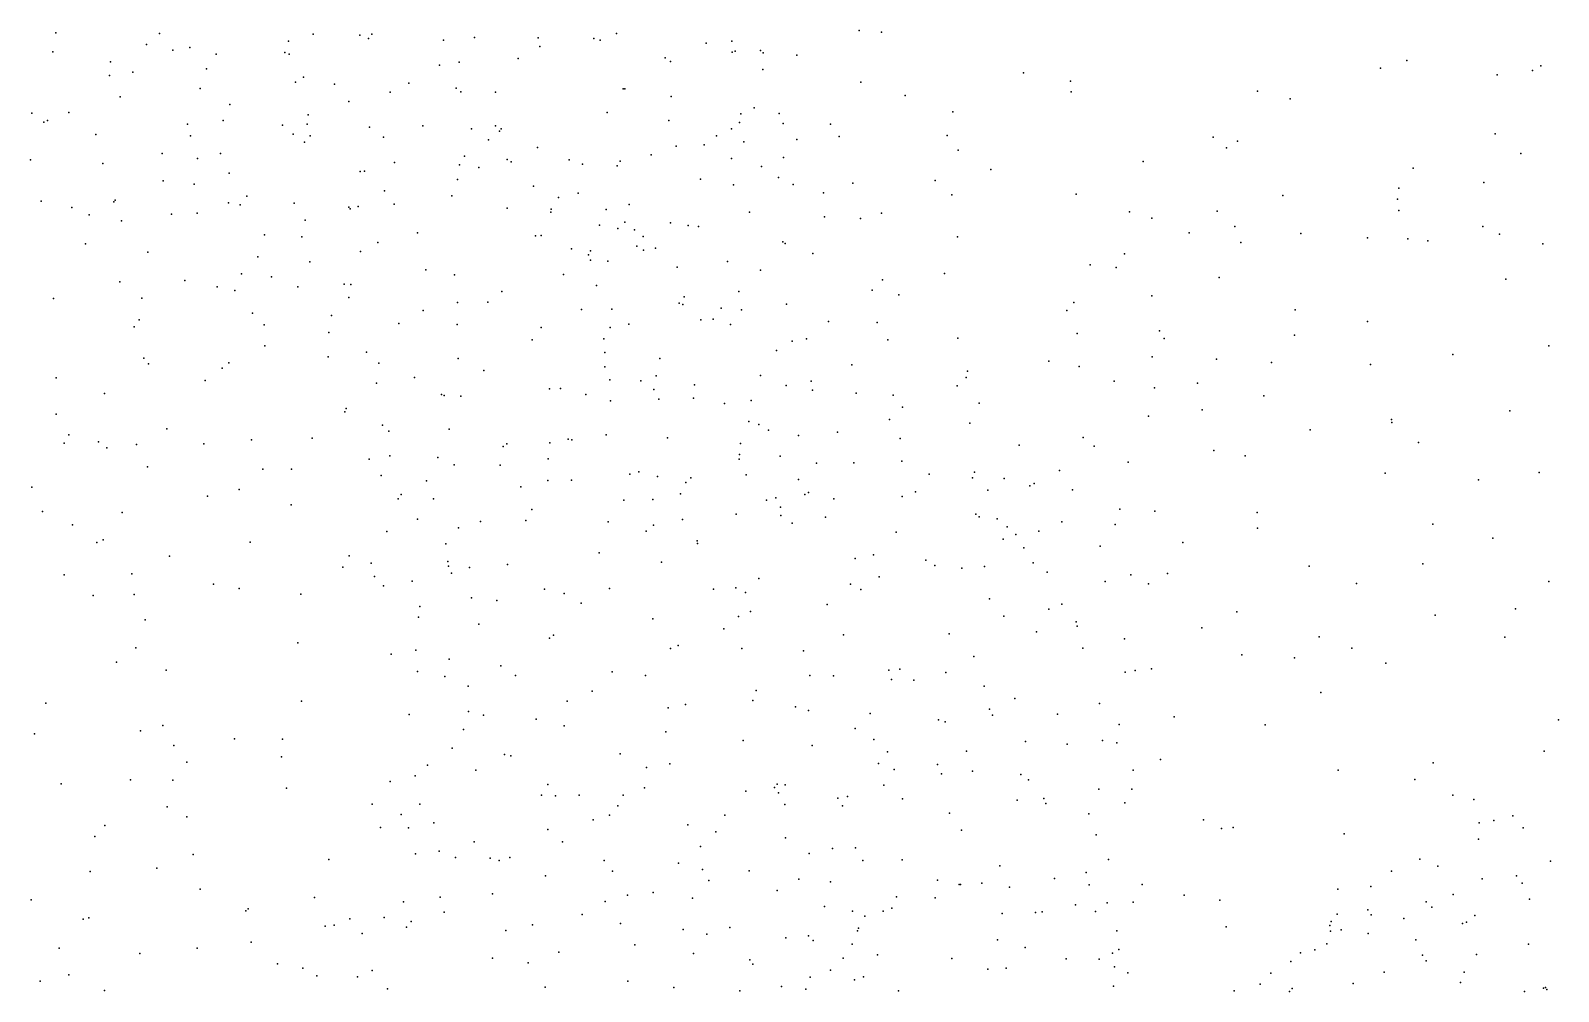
# Model space of a CAD drawing. Header units: metres. Extents: x -25 to 25, y -27.8 to 27.8.
# Drawn here: x -15.279 to -12.591, y 8.492 to 10.183 of the extents above; entities that cross this region are included whole.
import ezdxf

# ---------------------------------------------------------------- set-up
doc = ezdxf.new("R2010")
doc.units = ezdxf.units.M

msp = doc.modelspace()

# ---------------------------------------------------------------- linework, layer by layer
for p in [(-15.2343, 10.179, -7.4936), (-15.0746, 10.1581, -2.2171), (-15.0521, 10.1777, 9.9416), (-14.8248, 10.1642, -3.0211), (-14.7814, 10.1767, 1.5099), (-14.6993, 10.1746, 12.2366), (-14.6842, 10.1688, 14.2199), (-14.6784, 10.1766, -3.2628), (-14.5524, 10.166, 10.9762), (-14.4978, 10.1709, -7.9518), (-14.3857, 10.1703, -2.0139), (-14.2878, 10.1687, 3.3058), (-14.2769, 10.1659, 8.8137), (-14.2483, 10.1779, -13.2628), (-14.0904, 10.1608, -13.6633), (-14.045, 10.1641, -12.0499), (-13.8214, 10.1829, 14.1118), (-13.7817, 10.1798, -3.5425), (-15.2392, 10.1454, -7.9821), (-15.0282, 10.1481, -7.3523), (-14.9983, 10.1533, 10.1319), (-14.952, 10.1414, 12.4997), (-14.8316, 10.1442, 9.2275), (-14.8239, 10.1412, 3.2781), (-14.4208, 10.1339, 14.1311), (-14.383, 10.1547, 7.3835), (-14.1625, 10.135, -12.7922), (-14.0445, 10.145, 3.0821), (-14.0395, 10.1467, -12.5348), (-13.995, 10.1478, -3.5201), (-13.99, 10.1436, 8.4883), (-13.9306, 10.1395, 8.2406), (-15.138, 10.1278, -12.1265), (-15.0988, 10.1099, -8.1275), (-14.9692, 10.1155, 1.501), (-14.5596, 10.1218, 11.4318), (-14.5248, 10.1273, 11.1587), (-14.1528, 10.1285, 14.0786), (-13.9908, 10.1146, -12.2697), (-13.5321, 10.1084, -2.2497), (-12.904, 10.1167, -3.457), (-12.8577, 10.1303, 15.097), (-12.6988, 10.1051, -14.8501), (-12.6371, 10.1123, -4.0725), (-12.6222, 10.121, -3.7881), (-15.1397, 10.1039, 5.0343), (-14.9803, 10.081, -2.6761), (-14.8125, 10.092, -2.8731), (-14.7984, 10.1011, 10.4996), (-14.7439, 10.0886, -12.2039), (-14.6131, 10.0902, 7.3715), (-14.5298, 10.0814, 11.5952), (-14.2363, 10.0805, -13.4461), (-14.2336, 10.0804, -7.7184), (-13.8184, 10.0923, 7.8353), (-13.4493, 10.0939, 14.3517), (-15.1207, 10.0663, 3.3385), (-14.9282, 10.053, -8.0427), (-14.7189, 10.0578, 1.6054), (-14.646, 10.0745, -3.0099), (-14.5216, 10.0749, 11.7491), (-14.4611, 10.0746, 1.7115), (-14.1521, 10.067, 3.2739), (-13.7403, 10.0684, -13.9277), (-13.4482, 10.0749, -3.6593), (-13.1207, 10.0761, -3.6968), (-13.0634, 10.0626, 14.8621), (-15.2766, 10.0373, -8.2003), (-15.2486, 10.0245, 7.1355), (-15.2115, 10.0385, 1.4988), (-14.9401, 10.0248, 9.5212), (-14.7902, 10.0345, 7.328), (-14.2643, 10.0385, 1.9864), (-14.1557, 10.0246, 2.3183), (-14.0292, 10.0366, -2.0977), (-14.006, 10.0469, 7.3299), (-13.9621, 10.037, 2.9968), (-13.6564, 10.0396, 14.1416), (-15.2552, 10.0217, 12.6841), (-15.1639, 9.9998, 5.1828), (-15.0025, 10.0183, 9.9472), (-14.9971, 9.9975, 9.7697), (-14.8353, 10.0166, 12.3968), (-14.8167, 10.0004, -2.7315), (-14.7922, 10.0181, -7.9736), (-14.7867, 9.9974, 14.1535), (-14.6824, 10.0131, 10.6699), (-14.5886, 10.0155, 10.8192), (-14.5031, 10.0098, -12.1511), (-14.4607, 10.0152, -7.7963), (-14.454, 10.0058, -3.4298), (-14.4511, 10.0101, 11.4427), (-14.0723, 9.9979, 8.5769), (-14.0459, 10.0102, 2.6569), (-14.0316, 10.0213, 13.9789), (-13.9547, 10.0195, -12.1541), (-13.8719, 10.0184, 14.0024), (-13.6663, 9.9984, -2.248), (-12.7027, 10.001, -3.9834), (-14.7967, 9.9862, 3.2496), (-14.6577, 9.9955, -7.8866), (-14.4731, 9.9905, 8.9296), (-14.3869, 9.9772, -7.6524), (-14.143, 9.9793, -3.5977), (-14.0937, 9.9819, -13.6886), (-14.0242, 9.987, 8.3935), (-13.9308, 9.9913, 7.9388), (-13.8564, 9.9962, -2.1699), (-13.647, 9.9725, -3.667), (-13.1984, 9.995, -14.5207), (-13.1754, 9.9763, 14.6669), (-13.156, 9.9882, -2.8645), (-15.2786, 9.9555, 4.8973), (-15.1513, 9.949, 14.0686), (-15.0471, 9.9665, -8.0956), (-14.9852, 9.958, 1.592), (-14.9446, 9.9664, 7.2945), (-14.6386, 9.9504, 12.2357), (-14.5242, 9.9464, 14.0975), (-14.5151, 9.9618, -7.4663), (-14.4401, 9.956, -2.1519), (-14.4334, 9.9517, -3.2201), (-14.3315, 9.9555, -12.025), (-14.3081, 9.9478, -2.2451), (-14.2469, 9.945, -12.9634), (-14.2418, 9.9529, -13.5407), (-14.187, 9.9639, 13.9842), (-14.046, 9.9576, -2.2481), (-13.993, 9.9439, 8.1121), (-13.9544, 9.9594, -3.6389), (-13.3216, 9.9525, -2.611), (-12.6575, 9.9668, 15.151), (-15.0451, 9.9186, 3.2732), (-14.9295, 9.9321, -12.1403), (-14.699, 9.9346, -7.3983), (-14.6913, 9.9353, -2.654), (-14.5278, 9.9208, -2.6427), (-14.4901, 9.942, 3.2562), (-14.1001, 9.9216, -2.3936), (-13.963, 9.9244, -12.4628), (-13.6874, 9.9191, -2.394), (-13.5898, 9.9382, -13.9835), (-12.8468, 9.9408, -3.8458), (-14.9908, 9.9126, 14.1134), (-14.8984, 9.8915, 10.1372), (-14.6562, 9.9008, -12.1315), (-14.5375, 9.8919, -7.6131), (-14.3939, 9.909, -2.7957), (-14.3155, 9.8967, -2.5553), (-14.042, 9.9112, -11.9166), (-13.9371, 9.912, -12.0413), (-13.8839, 9.8971, 2.8896), (-13.8321, 9.9143, 7.5153), (-13.6583, 9.8935, 14.0586), (-13.4397, 9.895, -2.5143), (-13.0761, 9.8926, -3.1031), (-12.872, 9.9055, -3.5225), (-12.7224, 9.9154, -14.7317), (-15.2598, 9.8828, 5.1004), (-15.2059, 9.8716, -8.1862), (-15.1323, 9.8817, -12.0213), (-15.13, 9.8846, 7.2532), (-14.9302, 9.8797, 9.8795), (-14.9097, 9.8759, -2.491), (-14.8149, 9.8792, 7.3573), (-14.7188, 9.8723, -2.1528), (-14.7162, 9.8693, 10.5792), (-14.7025, 9.8732, -2.4706), (-14.6391, 9.8772, 9.1563), (-14.4404, 9.8705, 1.8246), (-14.3634, 9.863, -13.3939), (-14.3632, 9.8685, -13.1848), (-14.35, 9.889, -3.0179), (-14.266, 9.8677, 8.8101), (-14.2256, 9.8765, -2.703), (-14.014, 9.8635, 2.4794), (-13.3458, 9.8638, 14.352), (-13.1913, 9.8651, -3.7575), (-12.8743, 9.8862, 14.9854), (-12.872, 9.8662, -14.6425), (-15.1753, 9.8586, 1.6102), (-15.1184, 9.8479, 12.5703), (-15.0306, 9.86, -2.1582), (-14.9856, 9.8613, -2.3449), (-14.7959, 9.8491, 10.4216), (-14.278, 9.8405, 11.6937), (-14.2331, 9.8458, -2.9002), (-14.153, 9.8448, 8.6452), (-14.1217, 9.84, 7.3567), (-14.1037, 9.8378, 13.8751), (-13.8824, 9.8552, -12.2441), (-13.8191, 9.852, -2.5569), (-13.7821, 9.8617, -13.9157), (-13.3064, 9.8526, -14.2066), (-13.1606, 9.8381, -2.9482), (-12.7242, 9.838, -4.0783), (-14.8674, 9.8233, -2.0823), (-14.8016, 9.8201, 3.1821), (-14.668, 9.8099, -7.4883), (-14.5978, 9.8269, 7.393), (-14.3906, 9.8219, 8.9484), (-14.3804, 9.8223, 11.987), (-14.2455, 9.8343, 3.2798), (-14.2161, 9.8319, 11.3561), (-14.2013, 9.8206, -13.6832), (-13.9552, 9.811, 7.458), (-13.6485, 9.8201, -2.5711), (-13.2406, 9.827, 14.5084), (-13.15, 9.8101, 14.6792), (-13.0441, 9.8259, 14.8509), (-12.9272, 9.8183, -3.7879), (-12.8561, 9.8162, -3.9569), (-12.8209, 9.8129, -3.6537), (-12.6947, 9.8246, -3.7462), (-15.1822, 9.8078, 3.2921), (-15.0722, 9.7928, -7.4586), (-14.879, 9.7847, -2.2459), (-14.6985, 9.7939, 9.3014), (-14.3274, 9.7989, 7.3646), (-14.2975, 9.7883, 1.9855), (-14.2936, 9.7953, -3.3008), (-14.2123, 9.8033, -3.6937), (-14.2005, 9.7962, 11.2035), (-14.1792, 9.8001, -12.7796), (-13.9511, 9.8084, -2.7128), (-13.9027, 9.7904, 2.6006), (-13.3547, 9.7898, -2.7298), (-12.6189, 9.8074, -4.2142), (-14.7874, 9.776, 9.4677), (-14.5836, 9.7617, 12.3018), (-14.2935, 9.7789, -12.918), (-14.2632, 9.7769, 13.9052), (-14.1411, 9.7665, 11.6576), (-14.0529, 9.7765, 8.3693), (-13.9947, 9.7611, 7.9308), (-13.6713, 9.7551, 13.9596), (-13.4151, 9.7704, 14.1725), (-13.369, 9.7657, -3.7839), (-15.1213, 9.7409, -8.1394), (-15.0074, 9.7428, -7.98), (-14.9504, 9.7318, 3.145), (-14.9074, 9.7546, 1.6993), (-14.8549, 9.7496, -7.7954), (-14.8087, 9.7317, 9.6533), (-14.7268, 9.7368, 12.4477), (-14.7153, 9.7361, 1.7395), (-14.5329, 9.7529, 9.1424), (-14.3413, 9.7533, -13.5977), (-14.283, 9.7344, 11.0769), (-13.7804, 9.744, -3.783), (-13.1878, 9.7484, -14.2618), (-12.6838, 9.7451, 15.0901), (-15.2382, 9.7114, -11.8332), (-15.0828, 9.7118, -11.9465), (-14.9196, 9.7255, 14.0595), (-14.719, 9.713, 14.045), (-14.5279, 9.7044, 3.1536), (-14.4744, 9.705, -13.3691), (-14.4499, 9.7235, 12.2201), (-14.138, 9.7033, -13.8155), (-14.129, 9.7141, 11.8292), (-14.0329, 9.7239, 11.4315), (-13.9493, 9.7013, 13.7592), (-13.7986, 9.7261, -2.8342), (-13.7512, 9.718, 2.8431), (-13.4434, 9.7043, -14.0809), (-13.3063, 9.7158, 14.3254), (-14.8882, 9.6858, -7.5441), (-14.7491, 9.6814, 7.4539), (-14.5881, 9.6905, 10.751), (-14.3095, 9.6919, -3.6245), (-14.256, 9.6926, 12.0252), (-14.1315, 9.7009, 8.5637), (-14.078, 9.6749, 2.2193), (-14.0639, 9.6941, 7.4311), (-14.0281, 9.6915, 8.1011), (-13.4557, 9.6901, -2.8478), (-13.0542, 9.6915, -14.366), (-15.0961, 9.6614, 12.6084), (-15.0877, 9.6737, 13.972), (-14.8675, 9.665, -11.986), (-14.7538, 9.6514, 10.3635), (-14.6309, 9.6672, 9.395), (-14.5283, 9.6657, 13.9533), (-14.3806, 9.6603, 13.8647), (-14.2589, 9.6603, -12.7969), (-14.2266, 9.6661, 13.7879), (-14.0995, 9.674, -12.6479), (-14.0474, 9.6655, -3.8532), (-13.8752, 9.6707, -12.0511), (-13.7897, 9.6689, -13.9507), (-13.4375, 9.6495, -3.8653), (-13.2928, 9.6547, -3.0138), (-12.9271, 9.6711, -4.0052), (-14.8666, 9.628, 3.066), (-14.3963, 9.6388, 9.0434), (-14.2703, 9.6402, 8.8647), (-13.939, 9.6361, -11.9018), (-13.9138, 9.6405, 11.5756), (-13.7705, 9.6388, 3.0891), (-13.6475, 9.6414, -2.9105), (-13.2847, 9.6407, -14.1806), (-13.0553, 9.6469, 14.961), (-12.6081, 9.6281, -4.2579), (-15.0794, 9.6066, -7.9886), (-15.0712, 9.5966, -7.58), (-14.93, 9.5981, 7.4636), (-14.7553, 9.6087, 9.9083), (-14.6878, 9.6168, 10.5283), (-14.666, 9.5978, 3.0491), (-14.5266, 9.6059, 1.8726), (-14.2684, 9.6165, 7.4706), (-14.1716, 9.6057, 3.2394), (-13.9664, 9.6201, 2.3202), (-13.8339, 9.5945, -12.2229), (-13.4878, 9.6013, 13.9863), (-13.306, 9.6089, 14.5465), (-13.193, 9.6046, 14.8655), (-13.0961, 9.5988, -3.2715), (-12.9221, 9.5951, -14.4164), (-12.7771, 9.6128, 15.129), (-15.2338, 9.5718, 1.7285), (-14.9717, 9.5669, -7.7127), (-14.9416, 9.5889, 13.9614), (-14.6032, 9.5725, 9.5223), (-14.4813, 9.5848, -13.0209), (-14.2683, 9.5911, 12.209), (-14.2597, 9.5683, -13.8203), (-14.1781, 9.575, -11.7488), (-13.9947, 9.576, 7.7572), (-13.6329, 9.5723, -3.9206), (-13.6304, 9.5832, -14.0452), (-13.4341, 9.5917, -2.9963), (-15.1487, 9.5441, 13.8492), (-14.6702, 9.5623, -11.9114), (-14.556, 9.5424, -13.1567), (-14.5512, 9.5407, 13.8633), (-14.3661, 9.5525, -12.8335), (-14.3464, 9.553, 12.3644), (-14.3018, 9.5423, 2.0129), (-14.2054, 9.5666, -3.4417), (-14.1821, 9.5511, 13.6064), (-14.1109, 9.5592, -3.3065), (-13.9498, 9.5585, 3.2217), (-13.9057, 9.5658, -3.1308), (-13.903, 9.5501, -3.9559), (-13.8263, 9.5445, 11.7594), (-13.7614, 9.5411, 13.6463), (-13.6488, 9.5577, 2.8858), (-13.3729, 9.5658, 14.117), (-13.3017, 9.5542, 14.7281), (-13.2263, 9.5625, -3.9456), (-13.1093, 9.5403, -14.3063), (-14.7235, 9.5178, 10.1731), (-14.5221, 9.5394, 7.5501), (-14.2583, 9.5311, 11.0215), (-14.1736, 9.5344, -3.9184), (-14.1127, 9.5362, 8.5207), (-14.0582, 9.5268, 2.1741), (-14.0109, 9.5317, 13.4744), (-13.7448, 9.5201, 2.5928), (-13.6101, 9.527, -3.0489), (-13.2178, 9.5155, 15.034), (-12.6768, 9.5134, 15.2163), (-15.2336, 9.5076, 13.7216), (-14.726, 9.5117, 13.8864), (-14.6596, 9.4884, 1.8416), (-14.015, 9.4947, -12.541), (-13.9977, 9.4898, 11.2121), (-13.7678, 9.4987, -14.0164), (-13.6268, 9.4917, 13.7257), (-13.3123, 9.5045, -3.1765), (-12.8852, 9.4986, 15.206), (-12.8846, 9.4934, -3.5535), (-15.2113, 9.4717, -11.7998), (-15.039, 9.4822, 1.7596), (-14.8902, 9.4627, 13.8405), (-14.7834, 9.4657, 2.9614), (-14.6484, 9.478, 9.8092), (-14.5421, 9.4814, -13.5358), (-14.3328, 9.4641, 12.5085), (-14.3268, 9.4628, 9.0812), (-14.2663, 9.4716, -3.5939), (-14.1581, 9.4663, 12.3633), (-13.9808, 9.4798, -11.765), (-13.928, 9.4704, -13.9707), (-13.8595, 9.476, -12.3367), (-13.7489, 9.4651, -4.0287), (-13.427, 9.4666, 14.5566), (-13.0279, 9.4804, -3.422), (-15.2192, 9.4568, 12.8454), (-15.1591, 9.4592, 7.4191), (-15.1445, 9.4485, -7.597), (-15.0924, 9.4543, -7.9628), (-14.9736, 9.4556, 2.9742), (-14.6467, 9.4342, 12.6811), (-14.4475, 9.4508, 9.4224), (-14.4409, 9.4554, -11.7271), (-14.3654, 9.4574, 13.6324), (-14.0319, 9.4367, 8.124), (-14.0302, 9.4559, 13.3031), (-13.9599, 9.4337, -4.0575), (-13.5398, 9.4532, -4.0255), (-13.408, 9.4516, -14.1579), (-13.1975, 9.4437, -3.3013), (-13.1421, 9.4345, -4.0742), (-12.8373, 9.4579, -4.1692), (-15.0731, 9.4151, -11.8396), (-14.8699, 9.4112, 7.5728), (-14.8199, 9.4109, 12.7129), (-14.6832, 9.4289, 7.6115), (-14.5621, 9.4314, 10.6537), (-14.5335, 9.4189, 9.6656), (-14.4529, 9.4181, 3.0122), (-14.3681, 9.4293, -13.7757), (-14.209, 9.4064, 13.1856), (-14.0325, 9.4284, 7.6958), (-13.8963, 9.4214, 13.2097), (-13.8308, 9.4222, -12.1878), (-13.746, 9.4252, 11.4016), (-13.6183, 9.4059, 11.5953), (-13.4691, 9.4089, 13.85), (-13.3479, 9.4235, 15.0632), (-15.2761, 9.3791, -8.3322), (-14.6621, 9.3998, 10.3462), (-14.5824, 9.3906, 13.6734), (-14.4161, 9.3801, 10.8149), (-14.3687, 9.391, 12.8547), (-14.3272, 9.3917, 13.4005), (-14.2246, 9.4021, 12.6742), (-14.1758, 9.398, 13.0074), (-14.1259, 9.3877, 12.8074), (-14.1172, 9.396, -4.0375), (-14.0198, 9.4008, 12.3053), (-13.9278, 9.3928, 2.2547), (-13.6983, 9.402, 13.3276), (-13.622, 9.3959, 11.7635), (-13.5659, 9.3948, -3.2007), (-13.5209, 9.3815, 13.6533), (-13.5133, 9.3857, 14.8541), (-12.8961, 9.4042, -14.4711), (-12.7317, 9.3921, -3.6676), (-12.6253, 9.405, -4.2811), (-14.9671, 9.3636, 12.782), (-14.9116, 9.3754, -11.7972), (-14.6321, 9.3586, -11.7171), (-14.6268, 9.3662, -13.2816), (-14.5701, 9.359, 2.9303), (-14.2351, 9.3566, -3.9207), (-14.1843, 9.3578, -11.585), (-14.1353, 9.3677, 8.6157), (-13.984, 9.3564, 12.7402), (-13.9676, 9.3603, -3.3469), (-13.9166, 9.3662, 3.1665), (-13.9104, 9.3701, 12.9527), (-13.8657, 9.3587, 12.2626), (-13.7457, 9.3627, 2.4748), (-13.722, 9.3714, 13.1002), (-13.5949, 9.3739, 2.7954), (-13.4462, 9.3745, 14.0058), (-15.2575, 9.3365, 1.8516), (-15.1172, 9.3347, 13.5617), (-14.8201, 9.3481, 1.8237), (-14.3971, 9.3401, 13.245), (-14.0378, 9.332, 8.3109), (-13.9596, 9.3441, 12.4853), (-13.9588, 9.3295, -12.4707), (-13.8805, 9.3267, -14.022), (-13.6158, 9.3317, -14.107), (-13.61, 9.3269, 3.0091), (-13.3628, 9.3406, -3.3124), (-13.3012, 9.3373, 15.1992), (-13.1211, 9.3347, -3.4396), (-15.2047, 9.3128, 13.0828), (-14.6519, 9.3015, 12.8913), (-14.5983, 9.3229, -13.475), (-14.5261, 9.3079, 7.6701), (-14.4871, 9.3191, 13.019), (-14.4073, 9.3204, 1.9609), (-14.2626, 9.3181, 2.0301), (-14.1959, 9.3022, -3.588), (-14.1831, 9.3126, -12.6288), (-14.1321, 9.3222, -13.9275), (-13.9392, 9.3158, -11.7417), (-13.7561, 9.3, 12.8058), (-13.5785, 9.3239, 14.673), (-13.5609, 9.3097, 14.5049), (-13.5054, 9.3017, 14.2519), (-13.4646, 9.3185, 13.1418), (-13.3708, 9.3137, -4.1338), (-13.1204, 9.3073, 15.3165), (-12.8123, 9.3141, -4.2201), (-15.1619, 9.2822, 13.3481), (-15.151, 9.2867, 2.9478), (-14.8925, 9.2828, 13.5822), (-14.5484, 9.2799, -13.0175), (-14.1062, 9.2849, 7.6905), (-14.1053, 9.2802, 11.1095), (-13.5678, 9.2878, -4.18), (-13.5455, 9.296, 14.9814), (-13.5314, 9.2723, 12.8751), (-13.3975, 9.2758, -14.2226), (-13.252, 9.282, -14.3142), (-12.7066, 9.2894, -14.5439), (-15.0342, 9.2581, 13.4347), (-14.7185, 9.2587, 13.51), (-14.6797, 9.2458, 2.8721), (-14.5446, 9.2488, 1.9226), (-14.2783, 9.2636, -3.7667), (-14.1688, 9.2475, 8.706), (-13.8282, 9.2539, -12.2528), (-13.796, 9.2601, -4.2102), (-13.7038, 9.2507, 12.4477), (-13.5154, 9.2462, 14.0882), (-12.8298, 9.2447, 15.4249), (-15.2196, 9.2251, -7.635), (-15.1002, 9.2267, -11.952), (-14.7293, 9.2387, -11.7253), (-14.6739, 9.222, 13.2922), (-14.5433, 9.2405, -11.6465), (-14.5383, 9.2279, 9.7915), (-14.5068, 9.238, 10.6186), (-14.44, 9.243, 9.5592), (-13.9977, 9.2189, -13.9754), (-13.7861, 9.2218, 3.1181), (-13.6879, 9.2412, 11.3746), (-13.6406, 9.2366, 14.8597), (-13.6009, 9.2395, 12.7044), (-13.4903, 9.2299, 13.8467), (-13.3436, 9.2249, 12.996), (-13.2791, 9.2274, 15.3084), (-13.0297, 9.2404, -4.1887), (-14.957, 9.2084, 13.1186), (-14.9114, 9.2008, 13.3248), (-14.8032, 9.1912, 1.8662), (-14.6579, 9.2059, 7.6819), (-14.6072, 9.2141, 10.2768), (-14.3748, 9.1996, 9.3844), (-14.3401, 9.1924, 10.9046), (-14.2605, 9.2012, 3.0453), (-14.0777, 9.1996, -3.5249), (-14.0379, 9.202, 7.8406), (-14.0212, 9.1938, 8.1946), (-13.8363, 9.2088, -11.893), (-13.8181, 9.1993, 2.2873), (-13.3888, 9.2131, 12.8155), (-13.3122, 9.2095, 13.2189), (-12.9462, 9.2098, -3.5858), (-12.6081, 9.2132, 15.4565), (-15.1683, 9.1888, -8.2178), (-15.0962, 9.1903, -7.794), (-14.5942, 9.1695, 10.0673), (-14.5032, 9.1843, -13.6289), (-14.4587, 9.1798, 2.9214), (-14.3099, 9.1753, -11.5577), (-13.8777, 9.1726, -11.7468), (-13.5919, 9.1826, 2.9538), (-13.4879, 9.1646, 12.0851), (-13.4646, 9.1732, -3.4214), (-12.6671, 9.1655, -3.7222), (-15.0772, 9.1459, 7.5441), (-14.5965, 9.1505, -13.4094), (-14.4899, 9.1381, 7.6978), (-14.1844, 9.1475, 2.0449), (-14.0334, 9.1518, 11.1878), (-14.0126, 9.1603, -11.5735), (-13.5665, 9.1521, -4.2973), (-13.4398, 9.1425, 11.6366), (-13.157, 9.1601, -4.2342), (-12.8083, 9.1539, -4.2629), (-14.3659, 9.1137, -13.7734), (-14.359, 9.1187, 1.9856), (-14.0593, 9.1302, -12.533), (-13.8488, 9.1194, -4.293), (-13.6627, 9.121, 14.3412), (-13.5093, 9.125, 13.7138), (-13.438, 9.1349, 12.2542), (-13.3548, 9.1124, -4.2971), (-13.2185, 9.132, 13.0939), (-13.0122, 9.1159, -14.5257), (-12.6855, 9.1156, -14.59), (-15.0933, 9.0968, -8.0803), (-14.8085, 9.1055, -11.8205), (-14.6443, 9.0852, 1.931), (-14.6008, 9.0923, 2.8588), (-14.1529, 9.0957, -4.1013), (-14.1396, 9.101, -3.6359), (-14.0275, 9.0952, 8.3428), (-13.919, 9.0916, 2.1422), (-13.4278, 9.096, 11.8499), (-13.1482, 9.0842, 15.4428), (-12.9546, 9.0958, -4.2653), (-15.1276, 9.0711, -12.1323), (-15.0398, 9.0575, 1.8954), (-14.5426, 9.0767, 9.74), (-14.4513, 9.0647, 10.7494), (-13.7689, 9.0573, -14.0401), (-13.7494, 9.059, 14.5732), (-13.6196, 9.0815, 11.403), (-13.3355, 9.0565, -3.5303), (-13.3069, 9.0597, 15.3925), (-13.0555, 9.0788, -3.5817), (-12.8949, 9.0695, -3.6275), (-14.598, 9.0548, 10.2316), (-14.5502, 9.0464, 10.4399), (-14.4256, 9.0481, -11.5781), (-14.2556, 9.0543, -3.8215), (-14.1972, 9.0477, -11.5449), (-13.9079, 9.0477, 11.3202), (-13.8666, 9.0475, -3.6165), (-13.7646, 9.041, 2.2778), (-13.7252, 9.0395, 14.9349), (-13.6689, 9.0532, 14.189), (-13.3532, 9.0536, -14.2941), (-14.8019, 9.0026, 2.829), (-14.5089, 9.029, -13.5273), (-14.3348, 9.003, 7.664), (-14.2906, 9.0204, -12.7549), (-14.0084, 9.0038, 7.8625), (-14.0024, 9.0217, 8.1366), (-13.6015, 9.0293, 2.5439), (-13.5477, 9.0074, 2.7534), (-13.009, 9.0178, 15.5122), (-15.2516, 8.9993, 2.9546), (-14.6128, 8.9793, 9.8465), (-14.5085, 8.9847, -13.1095), (-14.4819, 8.9782, 9.4696), (-14.1569, 8.9909, 11.2007), (-14.1267, 8.9966, 8.5542), (-13.9331, 8.9929, -11.5836), (-13.9103, 8.9861, -13.9458), (-13.8016, 8.9808, -11.897), (-13.5919, 8.9887, -14.0979), (-13.5866, 8.9783, -4.4207), (-13.4723, 8.9798, 11.5701), (-13.3985, 8.9985, 13.4337), (-15.085, 8.9504, -8.2574), (-15.0459, 8.9599, 2.8634), (-14.5169, 8.9526, 7.677), (-14.3894, 8.971, 9.2105), (-14.3403, 8.9594, -13.7124), (-13.8282, 8.9548, -11.7222), (-13.6819, 8.9699, 15.1066), (-13.6698, 8.9662, 13.9735), (-13.364, 8.9617, 12.6422), (-13.2671, 8.9749, 13.077), (-13.107, 8.9612, -14.5189), (-12.5913, 8.9698, -4.3057), (-15.2715, 8.9452, -7.6462), (-15.0266, 8.9245, -7.9904), (-14.9201, 8.9363, 7.6197), (-14.8356, 8.936, -12.0518), (-14.1614, 8.9487, -12.6701), (-14.025, 8.9337, 3.0745), (-13.9036, 8.9245, -4.3272), (-13.7957, 8.9352, 14.4852), (-13.5284, 8.9316, -3.7307), (-13.4551, 8.9268, 15.3575), (-13.3931, 8.9338, 12.3296), (-13.3681, 8.9294, -3.6858), (-15.004, 8.8955, -12.2292), (-14.8371, 8.9049, 1.9777), (-14.537, 8.9201, 10.5313), (-14.4452, 8.9091, 2.8603), (-14.4338, 8.9065, 10.9387), (-14.2413, 8.9098, 8.7676), (-13.7713, 8.9133, 14.2462), (-13.6324, 8.9147, 13.8317), (-13.291, 8.8999, 15.442), (-12.6164, 8.9147, 15.6367), (-14.6022, 8.8716, -11.7803), (-14.5807, 8.8901, 10.369), (-14.4956, 8.8816, 10.7565), (-14.1953, 8.8862, -3.9676), (-14.154, 8.8923, -4.1264), (-13.7874, 8.8931, 14.9517), (-13.7597, 8.8826, -4.4094), (-13.6833, 8.8911, 11.4449), (-13.6762, 8.8751, 2.2968), (-13.6217, 8.8795, 15.2364), (-13.537, 8.8735, 2.6484), (-13.3395, 8.8815, 13.2623), (-12.9786, 8.8813, 15.5771), (-12.8119, 8.8942, -14.689), (-15.2246, 8.8574, 2.0048), (-15.1026, 8.8645, -8.3944), (-15.0283, 8.8639, 1.9718), (-14.8283, 8.8497, 2.7606), (-14.6461, 8.8613, 10.0087), (-14.3687, 8.8562, 9.0282), (-14.1986, 8.8502, 8.6139), (-14.0207, 8.8442, 8.3121), (-13.9703, 8.851, -3.8814), (-13.9655, 8.8567, 11.3964), (-13.9629, 8.8413, 2.0485), (-13.9511, 8.8555, 7.9803), (-13.7781, 8.8549, -12.154), (-13.5233, 8.8644, 13.5498), (-13.3998, 8.8477, 12.1568), (-13.3419, 8.8476, -4.4836), (-12.844, 8.865, -3.6878), (-15.0382, 8.8167, -7.8094), (-14.6779, 8.8216, 2.7198), (-14.5937, 8.8213, 9.5272), (-14.3797, 8.8372, 11.1266), (-14.3552, 8.8361, 2.024), (-14.3135, 8.8373, -11.5761), (-14.2459, 8.8188, 11.3067), (-14.2364, 8.8371, 2.9064), (-13.952, 8.8207, -11.5779), (-13.8588, 8.8318, 3.0541), (-13.8506, 8.8186, -13.8794), (-13.8418, 8.8348, 14.7404), (-13.7451, 8.8309, 14.0029), (-13.5432, 8.8286, -4.5268), (-13.4963, 8.8315, -14.1506), (-13.4931, 8.8225, 2.7956), (-13.3538, 8.824, 12.755), (-12.7772, 8.8376, 15.6354), (-12.74, 8.8295, -4.325), (-15.004, 8.7993, 7.5133), (-14.6266, 8.8032, 10.2254), (-14.5693, 8.7885, 10.6112), (-14.2892, 8.7942, 7.5919), (-14.2604, 8.8019, -13.6335), (-14.0575, 8.8022, -13.7905), (-13.6623, 8.8055, -3.9422), (-13.417, 8.8046, -3.8885), (-13.2154, 8.7942, -3.7683), (-12.7308, 8.7887, 20.9683), (-12.705, 8.7928, 20.8686), (-12.6713, 8.8011, 21.0766), (-15.1656, 8.7648, -12.3982), (-15.1477, 8.7842, 2.8356), (-14.6632, 8.7805, 9.7413), (-14.6137, 8.7801, 2.0678), (-14.3689, 8.777, -13.3972), (-14.1227, 8.7849, 8.4671), (-14.0731, 8.7726, 7.6009), (-13.9509, 8.7625, 7.7042), (-13.6411, 8.7755, -13.9632), (-13.4044, 8.7677, 12.0059), (-13.184, 8.7787, -4.4566), (-13.1635, 8.7807, -14.5549), (-12.9683, 8.7691, -14.7178), (-12.6532, 8.7801, 21.191), (-14.6015, 8.7343, 10.4452), (-14.56, 8.7385, 10.8716), (-14.4983, 8.7552, 9.2783), (-14.343, 8.755, 8.8627), (-14.1002, 8.7471, -11.5534), (-13.9094, 8.7344, -12.5628), (-13.8679, 8.7436, 14.3427), (-13.8275, 8.7446, -4.0153), (-12.732, 8.7597, 21.1554), (-15.0564, 8.7087, 2.0507), (-14.9926, 8.7329, -8.3459), (-14.7542, 8.7244, 2.62), (-14.5311, 8.7277, 11.044), (-14.4702, 8.7264, 2.0863), (-14.4544, 8.7222, 9.1267), (-14.4355, 8.7274, 11.2383), (-14.2697, 8.7222, -13.0027), (-14.1388, 8.7179, 2.8465), (-13.8146, 8.7222, 14.0914), (-13.7453, 8.7233, 15.1759), (-13.5737, 8.7128, -4.0368), (-13.3828, 8.724, 12.5459), (-12.8353, 8.7248, 20.9346), (-12.8034, 8.7122, 21.1737), (-12.6051, 8.7209, 20.6443), (-15.1736, 8.7032, -7.6662), (-14.3727, 8.6956, 2.6449), (-14.2553, 8.7038, 8.6532), (-14.0967, 8.7066, -13.6653), (-14.0858, 8.6874, 11.5458), (-14.0144, 8.7042, -12.7036), (-13.9272, 8.6894, 14.5252), (-13.8717, 8.6851, -13.774), (-13.6837, 8.6878, 13.7408), (-13.6451, 8.6802, 15.3265), (-13.6431, 8.6802, 2.2196), (-13.6055, 8.6823, 2.9921), (-13.4776, 8.6904, 2.6181), (-13.422, 8.7015, 11.8487), (-13.3234, 8.6802, -14.4219), (-12.8851, 8.7033, 21.012), (-12.7254, 8.6903, 20.6336), (-12.665, 8.6955, 21.3511), (-12.6552, 8.6823, -14.9108), (-14.9802, 8.6719, -7.7709), (-14.7794, 8.6572, 7.5162), (-14.5581, 8.6579, 11.3077), (-14.4659, 8.6636, 11.4453), (-14.2286, 8.6611, -11.6017), (-14.1835, 8.6661, -13.528), (-14.1145, 8.656, 2.0205), (-13.9655, 8.6697, -4.3629), (-13.7558, 8.6585, -12.2402), (-13.6877, 8.6567, 11.5985), (-13.5567, 8.6756, 13.4989), (-13.4165, 8.6794, -14.2267), (-13.2496, 8.6614, 15.5193), (-12.9795, 8.6721, -3.7399), (-12.9214, 8.6764, 20.8905), (-12.7767, 8.6625, 21.3104), (-12.6424, 8.6543, 21.4363), (-15.2773, 8.6531, 2.8561), (-14.8999, 8.6335, 2.5105), (-14.8956, 8.6375, -8.0489), (-14.6224, 8.6497, 9.426), (-14.5513, 8.6313, 2.4794), (-14.3087, 8.6272, 7.5188), (-14.268, 8.6503, -13.2665), (-13.8822, 8.6415, -11.741), (-13.8331, 8.633, 2.9243), (-13.7788, 8.633, -12.3998), (-13.7638, 8.6382, -12.0556), (-13.5695, 8.6291, -13.9565), (-13.5113, 8.6311, 15.4346), (-13.4996, 8.6322, 2.4617), (-13.4408, 8.6445, 2.8296), (-13.4058, 8.6329, 13.2297), (-13.3848, 8.6479, 12.2521), (-13.3394, 8.6493, -3.9941), (-13.1868, 8.6525, -3.8759), (-12.9806, 8.6282, 20.94), (-12.9263, 8.6355, 21.1793), (-12.9206, 8.6266, 15.6356), (-12.8237, 8.6497, -4.4026), (-12.8142, 8.6404, 20.5968), (-15.1862, 8.619, 7.3068), (-15.1759, 8.6216, -12.4758), (-14.7602, 8.6066, 2.1416), (-14.7444, 8.6084, -12.2334), (-14.7168, 8.6196, 2.4481), (-14.6569, 8.622, 10.9505), (-14.6173, 8.6053, 10.5521), (-14.6091, 8.6152, -12.074), (-14.396, 8.6092, -11.7591), (-14.2408, 8.6116, 11.6817), (-14.1309, 8.6012, -12.993), (-14.0484, 8.6042, 2.6929), (-13.8226, 8.6032, 7.9208), (-13.8115, 8.6244, -11.8927), (-13.1757, 8.6055, -14.6637), (-12.9933, 8.6078, 21.0442), (-12.9909, 8.6149, 20.8531), (-12.9732, 8.6002, 20.7187), (-12.8635, 8.6201, -14.9338), (-12.7598, 8.6115, 20.5208), (-12.7529, 8.6138, -15.2242), (-12.7382, 8.6253, 21.4057), (-14.8905, 8.5784, -12.3737), (-14.6951, 8.594, 9.8676), (-14.4427, 8.599, 9.0054), (-14.216, 8.5737, 2.5143), (-14.089, 8.5926, 8.3726), (-13.9503, 8.5862, 14.3062), (-13.9103, 8.59, 15.1272), (-13.9019, 8.5817, -13.612), (-13.8336, 8.5749, 15.2798), (-13.8241, 8.5987, 13.9815), (-13.5779, 8.5827, 11.6934), (-13.368, 8.5983, 13.0594), (-12.9989, 8.5757, -14.8693), (-12.9925, 8.5981, -4.4744), (-12.926, 8.5937, 20.5912), (-12.8421, 8.5825, 21.3547), (-12.644, 8.575, 21.5235), (-15.2281, 8.5681, -8.5743), (-15.0864, 8.5585, 2.503), (-14.9853, 8.568, -8.3767), (-14.4663, 8.5507, 7.4908), (-14.3493, 8.5608, 2.4323), (-14.1127, 8.5589, -13.1589), (-14.0138, 8.5474, -13.4516), (-13.8495, 8.5502, 11.7362), (-13.7891, 8.5565, -4.5675), (-13.6584, 8.5501, 13.6293), (-13.5294, 8.5692, 13.3785), (-13.4571, 8.5496, -14.1414), (-13.3992, 8.549, 11.9674), (-13.3755, 8.5592, 15.5139), (-13.3647, 8.5657, 12.8551), (-13.0449, 8.5597, 20.774), (-13.0197, 8.5649, 21.12), (-12.8304, 8.5559, -15.4759), (-12.7355, 8.5569, 21.4931), (-15.211, 8.5214, 5.0643), (-14.8442, 8.5404, 2.3113), (-14.7997, 8.533, 11.1639), (-14.7751, 8.5192, 11.4643), (-14.678, 8.5289, 11.63), (-14.4032, 8.5421, 11.8175), (-14.0081, 8.5402, 14.9784), (-13.8718, 8.5293, 7.6382), (-13.5952, 8.5313, -13.7769), (-13.5628, 8.5329, 2.2618), (-13.3719, 8.5351, 12.3961), (-13.3488, 8.5244, -14.45), (-13.0974, 8.5241, 20.8323), (-13.062, 8.5447, -3.8517), (-12.8976, 8.5256, -15.2032), (-12.8239, 8.5456, 21.4284), (-12.7574, 8.5258, 15.7235), (-15.2615, 8.5098, 6.1368), (-15.1486, 8.4937, 7.199), (-14.7036, 8.5174, 10.8239), (-14.6506, 8.4966, 10.2625), (-14.3734, 8.4994, -11.8932), (-14.2283, 8.5099, -11.7824), (-14.1473, 8.4989, 7.5082), (-14.0312, 8.4932, 11.9509), (-13.9579, 8.5007, -11.8833), (-13.9152, 8.4958, 14.0785), (-13.9075, 8.5172, 2.7051), (-13.8295, 8.5121, -12.7483), (-13.8135, 8.5177, -4.237), (-13.7518, 8.4931, 7.768), (-13.3739, 8.501, 2.6565), (-13.1619, 8.4928, -3.993), (-13.1161, 8.5047, 21.0352), (-13.0644, 8.492, 20.6348), (-13.0597, 8.4971, 21.2276), (-12.9522, 8.5057, 21.345), (-12.7636, 8.5076, -3.7608), (-12.6508, 8.4919, 21.6195), (-12.6173, 8.4976, 18.7125), (-12.6138, 8.4991, 18.5227), (-12.6119, 8.4956, 20.3155)]:
    msp.add_point(p)

doc.saveas('drawing.dxf')
